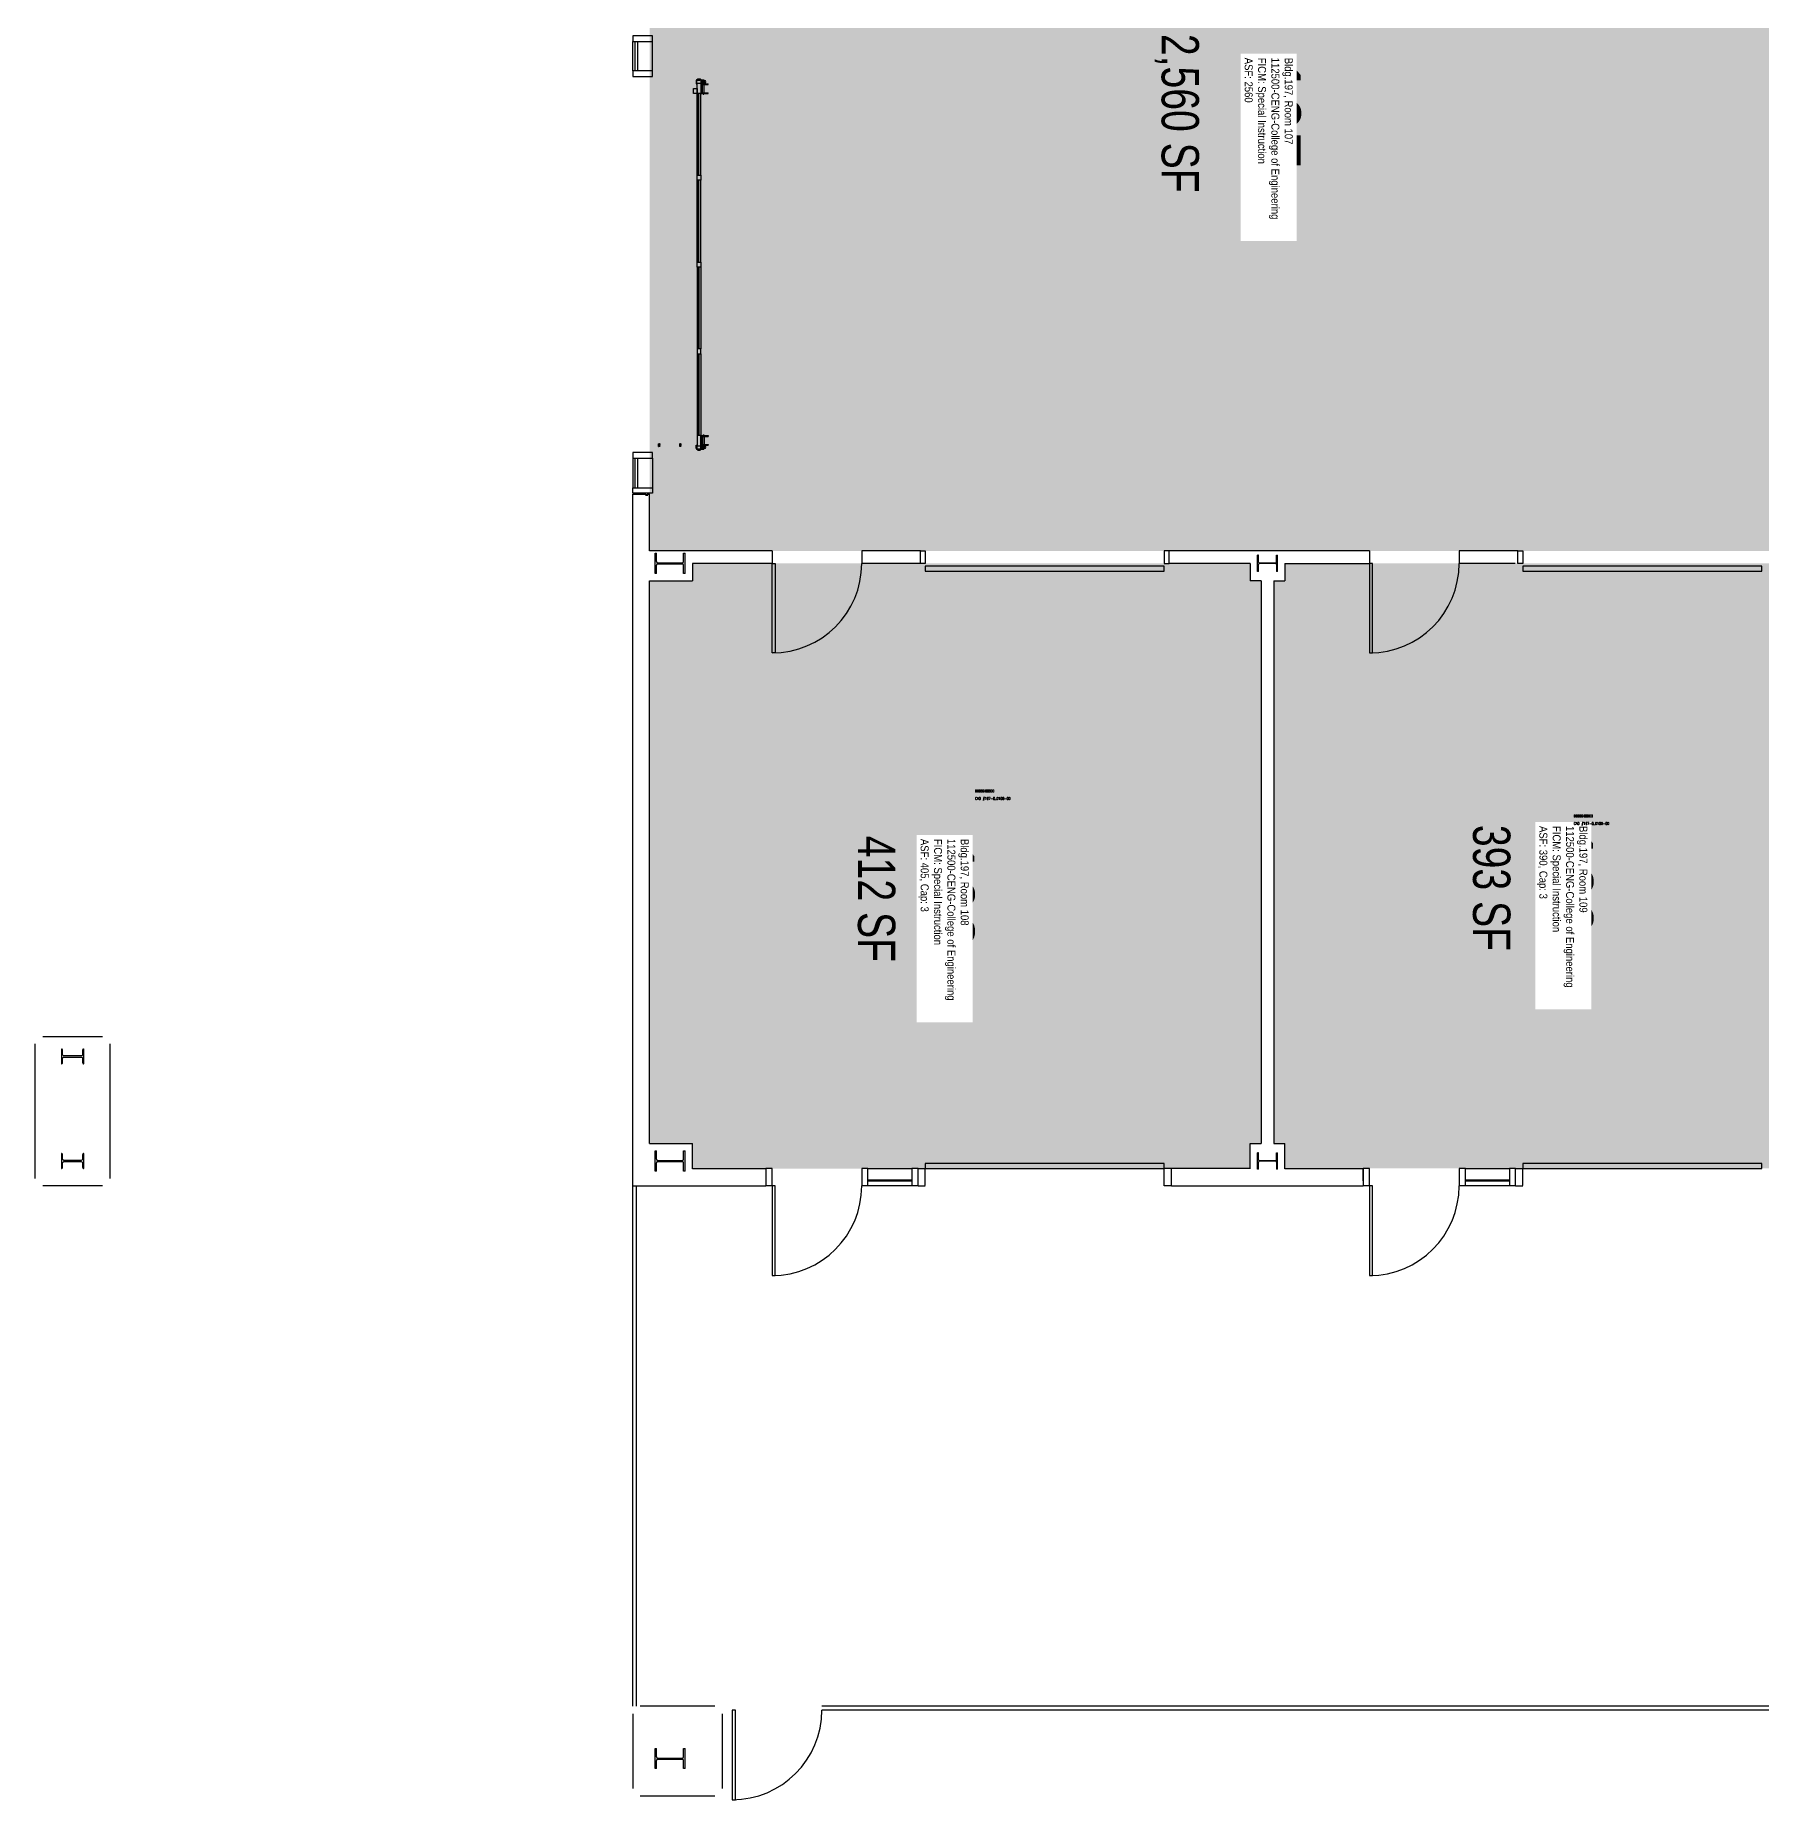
# Model space of a CAD drawing. Header units: inches. Extents: x -1455 to 1294, y -986 to 713.
# Drawn here: x -1455 to -761, y -736 to -28 of the extents above; entities that cross this region are included whole.
import ezdxf
from ezdxf.enums import TextEntityAlignment as Align

# ---------------------------------------------------------------- set-up
doc = ezdxf.new("R2010")
doc.units = ezdxf.units.IN
doc.header["$LTSCALE"] = 10
doc.header["$MEASUREMENT"] = 0
doc.layers.get('0').update_dxf_attribs({"linetype": 'CONTINUOUS'})
for name, color, linetype in [('A-DOOR', 2, 'CONTINUOUS'), ('A-GLAZ', 1, 'CONTINUOUS'), ('A-GLAZ-SILL', 2, 'CONTINUOUS'), ('A-IDEN-CNUM', 7, 'CONTINUOUS'), ('A-IDEN-RNUM', 7, 'CONTINUOUS'), ('A-IDEN-SNUM', 4, 'CONTINUOUS'), ('A-IDEN-VNUM', 4, 'CONTINUOUS'), ('A-SITE', 3, 'CONTINUOUS'), ('A-WALL', 5, 'CONTINUOUS'), ('AREA-TEXT', 3, 'CONTINUOUS'), ('Rooms-Category-Color', 7, 'CONTINUOUS'), ('Rooms-College-Color', 7, 'CONTINUOUS'), ('Rooms-Department-Color', 7, 'CONTINUOUS'), ('Rooms-Division-Color', 7, 'CONTINUOUS'), ('Rooms-Information', 7, 'CONTINUOUS')]:
    doc.layers.add(name, color=color, linetype=linetype)
doc.styles.add('AREA', font='arial.ttf', dxfattribs={"width": 0.75, "height": 24})
doc.styles.add('ROOMSNUMBER', font='TXT.SHX', dxfattribs={"height": 1})
doc.styles.add('ROOMVNUMBER', font='arial.ttf', dxfattribs={"width": 0.85, "height": 30})

# ---------------------------------------------------------------- blocks, each defined once
blk = doc.blocks.new('W12x45')
for p, q in [((-4.0225, 5.455), (-4.0225, 6.03)), ((-4.0225, 6.03), (4.0225, 6.03)), ((-4.0225, 5.455), (-0.7675, 5.455)), ((-0.1675, 4.855), (-0.1675, -4.855)), ((0.1675, 4.855), (0.1675, -4.855)), ((0.7675, 5.455), (4.0225, 5.455)), ((4.0225, 6.03), (4.0225, 5.455)), ((-4.0225, -6.03), (-4.0225, -5.455)), ((-4.0225, -5.455), (-0.7675, -5.455)), ((-4.0225, -6.03), (4.0225, -6.03)), ((0.7675, -5.455), (4.0225, -5.455)), ((4.0225, -5.455), (4.0225, -6.03))]:
    blk.add_line(p, q)
for centre, start, end in [((-0.7675, 4.855), 0, 90), ((0.7675, 4.855), 90, 180), ((-0.7675, -4.855), 270, 0), ((0.7675, -4.855), 180, 270)]:
    blk.add_arc(centre, 0.6, start, end)
blk = doc.blocks.new('W8x24')
for p, q in [((-3.2475, 3.565), (-3.2475, 3.965)), ((-3.2475, 3.965), (3.2475, 3.965)), ((-3.2475, 3.565), (-0.5225, 3.565)), ((-0.1225, -3.165), (-0.1225, 3.165)), ((0.1225, -3.165), (0.1225, 3.165)), ((0.5225, 3.565), (3.2475, 3.565)), ((3.2475, 3.565), (3.2475, 3.965)), ((-3.2475, -3.965), (-3.2475, -3.565)), ((-0.5225, -3.565), (-3.2475, -3.565)), ((-3.2475, -3.965), (3.2475, -3.965)), ((0.5225, -3.565), (3.2475, -3.565)), ((3.2475, -3.565), (3.2475, -3.965))]:
    blk.add_line(p, q)
for centre, start, end in [((-0.5225, 3.165), 0, 90), ((0.5225, 3.165), 90, 180), ((-0.5225, -3.165), 270, 0), ((0.5225, -3.165), 180, 270)]:
    blk.add_arc(centre, 0.4, start, end)

msp = doc.modelspace()

# ---------------------------------------------------------------- hatches: boundary and pattern name
at = {"layer": 'Rooms-Category-Color', "true_color": 0xe3f498}
for points in [[(-1208.25, 255.25), (-966.87, 255.25), (-966.87, 232.97), (-953, 232.97), (-953, 240), (-949.5, 240), (-949.5, 239.5), (-897.5, 239.5), (-897.5, 240), (-793.5, 240), (-793.5, 239.5), (-741.5, 239.5), (-741.5, 240), (-727, 240), (-727, -7), (-336, -7), (-336, 79.5), (-247, 79.5), (-247, -449.25), (-337.75, -449.25), (-337.75, -235), (-1208.25, -235)], [(-1208.25, -247.02), (-1191, -247.02), (-1191, -240), (-967, -240), (-967, -247.02), (-962.5, -247.02), (-962.5, -473), (-967, -473), (-967, -483.09), (-1191, -483.09), (-1191, -473), (-1208.25, -473)], [(-957.5, -247.02), (-953, -247.02), (-953, -240), (-729, -240), (-729, -247.02), (-724, -247.02), (-724, -473), (-729, -473), (-729, -483), (-953, -483), (-953, -473), (-957.5, -473)]]:
    msp.add_hatch(color=61, dxfattribs=at).paths.add_polyline_path(points)
at = {"layer": 'Rooms-College-Color', "true_color": 0x99d7b2}
for points in [[(-1208.25, 255.25), (-966.87, 255.25), (-966.87, 232.97), (-953, 232.97), (-953, 240), (-949.5, 240), (-949.5, 239.5), (-897.5, 239.5), (-897.5, 240), (-793.5, 240), (-793.5, 239.5), (-741.5, 239.5), (-741.5, 240), (-727, 240), (-727, -7), (-336, -7), (-336, 79.5), (-247, 79.5), (-247, -449.25), (-337.75, -449.25), (-337.75, -235), (-1208.25, -235)], [(-1208.25, -247.02), (-1191, -247.02), (-1191, -240), (-967, -240), (-967, -247.02), (-962.5, -247.02), (-962.5, -473), (-967, -473), (-967, -483.09), (-1191, -483.09), (-1191, -473), (-1208.25, -473)], [(-957.5, -247.02), (-953, -247.02), (-953, -240), (-729, -240), (-729, -247.02), (-724, -247.02), (-724, -473), (-729, -473), (-729, -483), (-953, -483), (-953, -473), (-957.5, -473)]]:
    msp.add_hatch(color=253, dxfattribs=at).paths.add_polyline_path(points)
at = {"layer": 'Rooms-Department-Color', "true_color": 0x99d7b2}
for points in [[(-1208.25, 255.25), (-966.87, 255.25), (-966.87, 232.97), (-953, 232.97), (-953, 240), (-949.5, 240), (-949.5, 239.5), (-897.5, 239.5), (-897.5, 240), (-793.5, 240), (-793.5, 239.5), (-741.5, 239.5), (-741.5, 240), (-727, 240), (-727, -7), (-336, -7), (-336, 79.5), (-247, 79.5), (-247, -449.25), (-337.75, -449.25), (-337.75, -235), (-1208.25, -235)], [(-1208.25, -247.02), (-1191, -247.02), (-1191, -240), (-967, -240), (-967, -247.02), (-962.5, -247.02), (-962.5, -473), (-967, -473), (-967, -483.09), (-1191, -483.09), (-1191, -473), (-1208.25, -473)], [(-957.5, -247.02), (-953, -247.02), (-953, -240), (-729, -240), (-729, -247.02), (-724, -247.02), (-724, -473), (-729, -473), (-729, -483), (-953, -483), (-953, -473), (-957.5, -473)]]:
    msp.add_hatch(color=253, dxfattribs=at).paths.add_polyline_path(points)
at = {"layer": 'Rooms-Division-Color', "true_color": 0x99d7b2}
for points in [[(-1208.25, 255.25), (-966.87, 255.25), (-966.87, 232.97), (-953, 232.97), (-953, 240), (-949.5, 240), (-949.5, 239.5), (-897.5, 239.5), (-897.5, 240), (-793.5, 240), (-793.5, 239.5), (-741.5, 239.5), (-741.5, 240), (-727, 240), (-727, -7), (-336, -7), (-336, 79.5), (-247, 79.5), (-247, -449.25), (-337.75, -449.25), (-337.75, -235), (-1208.25, -235)], [(-1208.25, -247.02), (-1191, -247.02), (-1191, -240), (-967, -240), (-967, -247.02), (-962.5, -247.02), (-962.5, -473), (-967, -473), (-967, -483.09), (-1191, -483.09), (-1191, -473), (-1208.25, -473)], [(-957.5, -247.02), (-953, -247.02), (-953, -240), (-729, -240), (-729, -247.02), (-724, -247.02), (-724, -473), (-729, -473), (-729, -483), (-953, -483), (-953, -473), (-957.5, -473)]]:
    msp.add_hatch(color=253, dxfattribs=at).paths.add_polyline_path(points)

# ---------------------------------------------------------------- linework, layer by layer
at = {"layer": 'A-DOOR'}
for p, q in [((-1189.5, -47.47), (-1189.25, -47.47)), ((-1189.25, -47.47), (-1189.25, -46.23)), ((-1189, -45.73), (-1189, -45.67)), ((-1189, -45.73), (-1188, -45.73)), ((-1189, -45.98), (-1188, -45.98)), ((-1188.81, -45.48), (-1187.9, -45.48)), ((-1188, -45.73), (-1187.61, -46.12)), ((-1188, -45.98), (-1188, -45.73)), ((-1187.9, -45.48), (-1187.51, -45.87)), ((-1187.64, -47.41), (-1184.67, -47.41)), ((-1187.61, -46.12), (-1186.17, -46.12)), ((-1187.61, -46.12), (-1187.61, -46.87)), ((-1187.61, -46.87), (-1187.36, -46.87)), ((-1187.51, -45.87), (-1186.36, -45.87)), ((-1187.36, -46.37), (-1186.17, -46.37)), ((-1187.36, -46.37), (-1187.36, -46.87)), ((-1187.33, -47.72), (-1184.67, -47.72)), ((-1187.33, -47.72), (-1187.33, -51)), ((-1187.05, -47.22), (-1186.74, -47.22)), ((-1186.99, -46.49), (-1186.23, -46.49)), ((-1186.99, -46.74), (-1186.74, -46.74)), ((-1186.95, -51), (-1186.95, -47.72)), ((-1186.74, -47.22), (-1186.74, -46.74)), ((-1186.48, -47.22), (-1186.48, -46.74)), ((-1186.48, -46.74), (-1186.23, -46.74)), ((-1186.48, -47.22), (-1186.17, -47.22)), ((-1186.36, -46.12), (-1186.36, -45.87)), ((-1186.27, -51), (-1186.27, -47.72)), ((-1186.15, -46.91), (-1186.12, -47.16)), ((-1185.92, -46.62), (-1185.92, -46.66)), ((-1185.67, -46.62), (-1185.67, -46.66)), ((-1184.67, -47.72), (-1184.67, -47.41)), ((-1187.64, -51.31), (-1184.67, -51.31)), ((-1187.33, -51), (-1184.67, -51)), ((-1186.74, -51.65), (-1186.74, -51.31)), ((-1186.74, -51.65), (-1186.48, -51.65)), ((-1186.48, -51.65), (-1186.48, -51.31)), ((-1184.67, -51.31), (-1184.67, -51)), ((-1187.64, -188.69), (-1184.67, -188.69)), ((-1187.33, -192.28), (-1187.33, -189)), ((-1187.33, -189), (-1184.67, -189)), ((-1186.95, -189), (-1186.95, -192.28)), ((-1186.74, -188.35), (-1186.48, -188.35)), ((-1186.74, -188.35), (-1186.74, -188.69)), ((-1186.48, -188.35), (-1186.48, -188.69)), ((-1186.27, -189), (-1186.27, -192.28)), ((-1184.67, -188.69), (-1184.67, -189)), ((-1189.5, -192.53), (-1189.25, -192.53)), ((-1189.5, -193.78), (-1189.5, -192.53)), ((-1189.25, -192.53), (-1189.25, -193.77)), ((-1189, -194.02), (-1188, -194.02)), ((-1189, -194.27), (-1188, -194.27)), ((-1189, -194.27), (-1189, -194.33)), ((-1188.81, -194.52), (-1187.9, -194.52)), ((-1188, -194.27), (-1187.61, -193.88)), ((-1188, -194.02), (-1188, -194.27)), ((-1187.9, -194.52), (-1187.51, -194.13)), ((-1187.64, -192.59), (-1184.67, -192.59)), ((-1187.61, -193.13), (-1187.36, -193.13)), ((-1187.61, -193.88), (-1187.61, -193.13)), ((-1187.61, -193.88), (-1186.17, -193.88)), ((-1187.51, -194.13), (-1186.36, -194.13)), ((-1187.36, -193.63), (-1187.36, -193.13)), ((-1187.36, -193.63), (-1186.17, -193.63)), ((-1187.33, -192.28), (-1184.67, -192.28)), ((-1187.05, -192.78), (-1186.74, -192.78)), ((-1186.99, -193.26), (-1186.74, -193.26)), ((-1186.99, -193.51), (-1186.23, -193.51)), ((-1186.74, -192.78), (-1186.74, -193.26)), ((-1186.48, -192.78), (-1186.48, -193.26)), ((-1186.48, -192.78), (-1186.17, -192.78)), ((-1186.48, -193.26), (-1186.23, -193.26)), ((-1186.36, -193.88), (-1186.36, -194.13)), ((-1186.15, -193.09), (-1186.12, -192.84)), ((-1185.92, -193.38), (-1185.92, -193.34)), ((-1185.67, -193.38), (-1185.67, -193.34)), ((-1184.67, -192.28), (-1184.67, -192.59))]:
    msp.add_line(p, q, dxfattribs=at)
for points in [[(-1159, -240), (-1157.75, -240), (-1157.75, -276), (-1159, -276)], [(-917.75, -240), (-919, -240), (-919, -276), (-917.75, -276)], [(-1097.45, -243.14), (-1001.45, -243.14), (-1001.45, -241.14), (-1097.45, -241.14)], [(-857.45, -243.14), (-761.45, -243.14), (-761.45, -241.14), (-857.45, -241.14)], [(-1097.45, -483), (-1001.45, -483), (-1001.45, -481), (-1097.45, -481)], [(-857.45, -483), (-761.45, -483), (-761.45, -481), (-857.45, -481)], [(-1159, -526), (-1157.75, -526), (-1157.75, -490), (-1159, -490)], [(-919, -526), (-917.75, -526), (-917.75, -490), (-919, -490)], [(-1175, -736.5), (-1173.75, -736.5), (-1173.75, -700.5), (-1175, -700.5)]]:
    msp.add_lwpolyline(points, close=True, dxfattribs=at)
for centre, radius, start, end in [((-1189, -46.23), 0.5, 90, 180), ((-1189, -46.23), 0.25, 90, 180), ((-1188.81, -45.67), 0.188, 90, 180), ((-1187.05, -47.35), 0.125, 90, 210.02496), ((-1186.99, -46.62), 0.125, 90, 270), ((-1186.61, -46.84), 0.166, 36.50734, 143.49266), ((-1186.61, -47.12), 0.166, 216.50734, 323.49266), ((-1186.23, -46.62), 0.125, 270, 90), ((-1186.17, -46.62), 0.5, 0, 90), ((-1186.17, -46.62), 0.25, 0, 90), ((-1186.17, -47.35), 0.125, 329.97504, 90), ((-1186.17, -46.66), 0.25, 275.63404, 0), ((-1186.17, -46.66), 0.5, 275.63404, 0), ((-1189, -193.77), 0.5, 180, 270), ((-1189, -193.77), 0.25, 180, 270), ((-1188.81, -194.33), 0.188, 180, 270), ((-1187.05, -192.65), 0.125, 149.97504, 270), ((-1186.99, -193.38), 0.125, 90, 270), ((-1186.61, -192.88), 0.166, 36.50734, 143.49266), ((-1186.61, -193.16), 0.166, 216.50734, 323.49266), ((-1186.23, -193.38), 0.125, 270, 90), ((-1186.17, -192.65), 0.125, 270, 30.02496), ((-1186.17, -193.38), 0.25, 270, 0), ((-1186.17, -193.38), 0.5, 270, 0), ((-1186.17, -193.34), 0.25, 0, 84.36596), ((-1186.17, -193.34), 0.5, 0, 84.36596), ((-1159, -240), 36, 270, 0), ((-919, -240), 36, 270, 0), ((-1159, -490), 36, 270, 0), ((-919, -490), 36, 270, 0), ((-1175, -700.5), 36, 270, 0)]:
    msp.add_arc(centre, radius, start, end, dxfattribs=at)
at = {"layer": 'A-GLAZ'}
for p, q in [((-1214, -42.25), (-1214, -30.38)), ((-1213, -42.25), (-1213, -30.38)), ((-1188.75, -84.16), (-1188.75, -51.31)), ((-1188.5, -84.16), (-1188.5, -51.31)), ((-1188.75, -119), (-1188.75, -86.16)), ((-1188.5, -119), (-1188.5, -86.16)), ((-1188.75, -121), (-1188.75, -153.84)), ((-1188.5, -121), (-1188.5, -153.84)), ((-1188.75, -155.84), (-1188.75, -188.69)), ((-1188.5, -155.84), (-1188.5, -188.69)), ((-1214, -209.62), (-1214, -197.75)), ((-1213, -209.62), (-1213, -197.75)), ((-1102.82, -487.66), (-1120.5, -487.66)), ((-1102.82, -488.16), (-1120.5, -488.16)), ((-862.82, -487.66), (-880.5, -487.66)), ((-862.82, -488.16), (-880.5, -488.16))]:
    msp.add_line(p, q, dxfattribs=at)
at = {"layer": 'A-GLAZ-SILL'}
for p, q in [((-1215, -42.25), (-1215, -30.38)), ((-1207, -42.25), (-1207, -30.38)), ((-1189.13, -84.16), (-1189.13, -51.31)), ((-1187.64, -84.16), (-1187.64, -51.31)), ((-1189.13, -119), (-1189.13, -86.16)), ((-1187.64, -119), (-1187.64, -86.16)), ((-1189.13, -121), (-1189.13, -153.84)), ((-1187.64, -121), (-1187.64, -153.84)), ((-1189.13, -155.84), (-1189.13, -188.69)), ((-1187.64, -155.84), (-1187.64, -188.69)), ((-1215, -197.75), (-1215, -209.62)), ((-1207, -197.75), (-1207, -209.62)), ((-1204.62, -193.13), (-1204.62, -192)), ((-1204.62, -193.13), (-1204.5, -193.13)), ((-1204.5, -193.13), (-1204.5, -191.88)), ((-1196.12, -193.13), (-1196.12, -192)), ((-1196.12, -193.13), (-1196, -193.13)), ((-1196, -193.13), (-1196, -191.88)), ((-1120.5, -483), (-1102.82, -483)), ((-880.5, -483), (-862.82, -483)), ((-1102.82, -490), (-1120.5, -490)), ((-862.82, -490), (-880.5, -490))]:
    msp.add_line(p, q, dxfattribs=at)
for centre, radius, start, end in [((-1204.25, -191.69), 0.312, 216.86694, 323.13306), ((-1204.25, -191.84), 0.312, 216.86694, 323.13306), ((-1204.25, -191.99), 0.312, 216.86694, 239.25355), ((-1204.25, -192.45), 0.25, 0, 180), ((-1204.25, -192.55), 0.25, 180, 0), ((-1204.25, -193.01), 0.312, 120.74645, 143.13306), ((-1204.25, -193.16), 0.312, 36.86694, 143.13306), ((-1204.25, -193.31), 0.312, 36.86694, 143.13306), ((-1204.25, -191.99), 0.312, 300.74645, 323.13306), ((-1204.25, -193.01), 0.312, 36.86694, 59.25355), ((-1195.75, -191.69), 0.312, 216.86694, 323.13306), ((-1195.75, -191.84), 0.312, 216.86694, 323.13306), ((-1195.75, -191.99), 0.312, 216.86694, 239.25355), ((-1195.75, -192.45), 0.25, 0, 180), ((-1195.75, -192.55), 0.25, 180, 0), ((-1195.75, -193.01), 0.312, 120.74645, 143.13306), ((-1195.75, -193.16), 0.312, 36.86694, 143.13306), ((-1195.75, -193.31), 0.312, 36.86694, 143.13306)]:
    msp.add_arc(centre, radius, start, end, dxfattribs=at)
at = {"layer": 'A-SITE', "ltscale": 0.5}
for p, q in [((-1215, -699), (-1215, -490)), ((-741, -700.5), (-1139, -700.5))]:
    msp.add_line(p, q, dxfattribs=at)
at = {"layer": 'A-SITE', "linetype": 'Continuous', "ltscale": 0.5}
for p, q in [((-1213.5, -699), (-1213.5, -490)), ((-741, -699), (-1139, -699))]:
    msp.add_line(p, q, dxfattribs=at)
at = {"layer": 'A-WALL'}
for p, q in [((-1189.5, -46.22), (-1189.5, -47.47)), ((-1215, -490), (-1215, -212.24)), ((-1215, -236), (-1215, -212.24)), ((-1215, -212.24), (-1209.75, -212.24)), ((-1209.75, -212.24), (-1209.75, -212.87)), ((-1209.25, -212.24), (-1209.25, -212.87)), ((-1209.25, -212.24), (-1208.25, -212.24)), ((-1208.25, -235), (-1208.25, -212.24)), ((-1159, -235), (-1208.25, -235)), ((-1159, -240), (-1191, -240)), ((-1191, -240), (-1191, -247.02)), ((-1159, -235), (-1159, -240)), ((-1123, -235), (-1123, -240)), ((-1099.45, -235), (-1123, -235)), ((-1099.45, -240), (-1123, -240)), ((-919, -235), (-999.45, -235)), ((-967, -240), (-999.45, -240)), ((-967, -240), (-967, -247.02)), ((-953, -240), (-919, -240)), ((-953, -240), (-953, -247.02)), ((-919, -235), (-919, -240)), ((-883, -235), (-883, -240)), ((-859.45, -235), (-883, -235)), ((-860.45, -240), (-883, -240)), ((-1208.25, -247.02), (-1191, -247.02)), ((-1208.25, -473), (-1208.25, -247.02)), ((-962.5, -247.02), (-967, -247.02)), ((-962.5, -247.02), (-962.5, -473)), ((-957.5, -247.02), (-957.5, -473)), ((-957.5, -247.02), (-953, -247.02)), ((-1452, -430), (-1428, -430)), ((-1455, -487), (-1455, -433)), ((-1425, -433), (-1425, -487)), ((-1208.25, -473), (-1191, -473)), ((-1191, -483.09), (-1191, -473)), ((-967, -473), (-962.5, -473)), ((-967, -483.09), (-967, -473)), ((-957.5, -473), (-953, -473)), ((-953, -483.09), (-953, -473)), ((-1191, -483), (-1161.49, -483)), ((-1159, -483), (-1161.5, -483)), ((-1161.5, -483), (-1161.5, -489.87)), ((-1159, -489.87), (-1159, -483)), ((-1120.5, -483), (-1123, -483)), ((-1123, -483), (-1123, -489.87)), ((-1120.5, -489.87), (-1120.5, -483)), ((-1100.32, -483), (-1102.82, -483)), ((-1102.82, -483), (-1102.82, -489.87)), ((-1100.32, -489.87), (-1100.32, -483)), ((-1100.32, -483), (-1097.45, -483)), ((-1100.32, -489.87), (-1100.32, -483)), ((-1097.45, -489.87), (-1097.45, -483)), ((-1001.45, -490), (-1001.45, -482.97)), ((-998.57, -483), (-1001.45, -483)), ((-998.57, -490), (-998.57, -483)), ((-967, -483), (-998.57, -483)), ((-953, -483), (-921.5, -483)), ((-921.5, -487.91), (-921.5, -483)), ((-919, -483), (-921.5, -483)), ((-921.5, -483), (-921.5, -489.87)), ((-919, -489.87), (-919, -483)), ((-880.5, -483), (-883, -483)), ((-883, -483), (-883, -489.87)), ((-880.5, -489.87), (-880.5, -483)), ((-860.32, -483), (-862.82, -483)), ((-862.82, -483), (-862.82, -489.87)), ((-860.32, -489.87), (-860.32, -483)), ((-860.32, -483), (-857.45, -483)), ((-860.32, -489.87), (-860.32, -483)), ((-857.45, -489.87), (-857.45, -483)), ((-1428, -490), (-1452, -490)), ((-1215, -490), (-1161.5, -490)), ((-1159, -490), (-1161.5, -490)), ((-1120.5, -490), (-1123, -490)), ((-1100.32, -490), (-1102.82, -490)), ((-1100.32, -490), (-1097.45, -490)), ((-998.57, -490), (-1001.45, -490)), ((-998.57, -490), (-921.5, -490)), ((-919, -490), (-921.5, -490)), ((-880.5, -490), (-883, -490)), ((-860.32, -490), (-862.82, -490)), ((-860.32, -490), (-857.45, -490)), ((-1182, -699), (-1212, -699)), ((-1215, -702), (-1215, -732)), ((-1179, -702), (-1179, -732)), ((-1212, -735), (-1182, -735))]:
    msp.add_line(p, q, dxfattribs=at)
for points in [[(-1215, -28.13), (-1215, -30.38), (-1207, -30.38), (-1207, -28.13)], [(-1215, -42.25), (-1215, -44.5), (-1207, -44.5), (-1207, -42.25)], [(-1190.62, -51.31), (-1190.62, -49.31), (-1189.13, -49.31), (-1189.13, -51.31)], [(-1189.13, -51.31), (-1189.13, -47.13), (-1187.64, -47.13), (-1187.64, -51.31)], [(-1189.13, -86.16), (-1189.13, -84.16), (-1187.64, -84.16), (-1187.64, -86.16)], [(-1189.13, -121), (-1189.13, -119), (-1187.64, -119), (-1187.64, -121)], [(-1189.13, -153.84), (-1189.13, -155.84), (-1187.64, -155.84), (-1187.64, -153.84)], [(-1189.13, -188.69), (-1189.13, -192.87), (-1187.64, -192.87), (-1187.64, -188.69)], [(-1215, -195.5), (-1215, -197.75), (-1207, -197.75), (-1207, -195.5)], [(-1215, -211.87), (-1215, -209.62), (-1207, -209.62), (-1207, -211.87)], [(-1099.45, -235), (-1097.45, -235), (-1097.45, -240), (-1099.45, -240)], [(-999.45, -235), (-1001.45, -235), (-1001.45, -240), (-999.45, -240)], [(-859.45, -235), (-857.45, -235), (-857.45, -240), (-859.45, -240)]]:
    msp.add_lwpolyline(points, close=True, dxfattribs=at)
for points in [[(-1436, -435.5), (-1436, -437.25, -0.414214), (-1436.5, -437.75), (-1443.5, -437.75, -0.414214), (-1444, -437.25), (-1444, -435.5, 0.414214), (-1444.5, -435), (-1444.5, -441, 0.414214), (-1444, -440.5), (-1444, -438.75, -0.414214), (-1443.5, -438.25), (-1436.5, -438.25, -0.414214), (-1436, -438.75), (-1436, -440.5, 0.414214), (-1435.5, -441), (-1435.5, -435, 0.414214)], [(-1436, -477.5), (-1436, -479.25, -0.414214), (-1436.5, -479.75), (-1443.5, -479.75, -0.414214), (-1444, -479.25), (-1444, -477.5, 0.414214), (-1444.5, -477), (-1444.5, -483, 0.414214), (-1444, -482.5), (-1444, -480.75, -0.414214), (-1443.5, -480.25), (-1436.5, -480.25, -0.414214), (-1436, -480.75), (-1436, -482.5, 0.414214), (-1435.5, -483), (-1435.5, -477, 0.414214)]]:
    msp.add_lwpolyline(points, format="xyb", close=True, dxfattribs=at)

# ---------------------------------------------------------------- block references
at = {"layer": 'A-WALL', "rotation": 90}
for name, p in [('W12x45', (-1200, -240)), ('W8x24', (-960, -240)), ('W12x45', (-1200, -480)), ('W8x24', (-960, -480)), ('W12x45', (-1200, -720))]:
    msp.add_blockref(name, p, dxfattribs=at)

# ---------------------------------------------------------------- texts
at = {"layer": 'A-IDEN-CNUM', "style": 'ROOMSNUMBER', "width": 0.85}
for s, p in [('CAD #197-0_0108-00', (-1077.45, -334.94)), ('CAD #197-0_0109-00', (-836.95, -344.98))]:
    msp.add_text(s, height=1, rotation=360, dxfattribs=at).set_placement(p)
at = {"layer": 'A-IDEN-RNUM', "style": 'ROOMSNUMBER', "width": 0.85}
for s, p in [('0108-00', (-1077.45, -331.94)), ('0109-00', (-836.95, -341.98))]:
    msp.add_text(s, height=1, rotation=360, dxfattribs=at).set_placement(p)
at = {"layer": 'A-IDEN-SNUM', "style": 'ROOMSNUMBER', "width": 0.85}
for s, p in [('1970010800', (-1077.45, -331.94)), ('1970010900', (-836.95, -341.98))]:
    msp.add_text(s, height=1, rotation=360, dxfattribs=at).set_placement(p)
at = {"layer": 'A-IDEN-VNUM', "style": 'ROOMVNUMBER', "width": 0.85}
for s, p in [('107', (-957.94, -59.26)), ('108', (-1089.02, -372.96)), ('109', (-840.49, -367.76))]:
    msp.add_text(s, height=22.5, rotation=270, dxfattribs=at).set_placement(p, align=Align.MIDDLE_CENTER)
at = {"layer": 'AREA-TEXT', "style": 'AREA', "width": 0.75}
for s, p in [('2,560 SF', (-995.03, -59.26)), ('393 SF', (-869.93, -370.36)), ('412 SF', (-1117.02, -374.77))]:
    msp.add_text(s, height=15, rotation=270, dxfattribs=at).set_placement(p, align=Align.MIDDLE_CENTER)

# ---------------------------------------------------------------- next in the draw order: texts
at = {"layer": 'Rooms-Information', "width": 72, "attachment_point": 7, "rotation": 270, "style": 'ROOMVNUMBER', "bg_fill": 3, "box_fill_scale": 1.5, "bg_fill_color": 256, "bg_fill_true_color": 13158600, "bg_fill_transparency": 0}
for s, insert, char_height in [('Bldg.197, Room 107^M^J112500-CENG-College of Engineering^M^JFICM: Special Instruction^M^JASF: 2560', (-969.19, -36.97), 3.2143), ('Bldg.197, Room 109^M^J112500-CENG-College of Engineering^M^JFICM: Special Instruction^M^JASF: 390, Cap: 3', (-851.74, -345.48), 3.21429), ('Bldg.197, Room 108^M^J112500-CENG-College of Engineering^M^JFICM: Special Instruction^M^JASF: 405, Cap: 3', (-1100.27, -350.67), 3.21429)]:
    msp.add_mtext(s, dxfattribs=dict(at, insert=insert, char_height=char_height))

doc.saveas('drawing.dxf')
